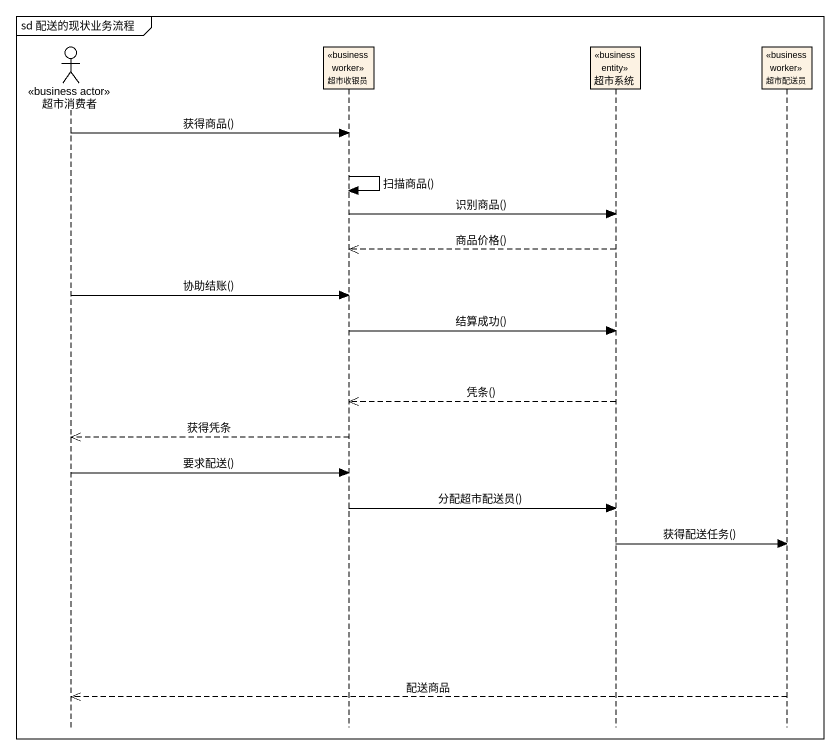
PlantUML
@startuml
mainframe sd 配送的现状业务流程
hide footbox
actor 超市消费者 <<business actor>>
participant 超市收银员 <<business worker>>
participant 超市系统 <<business entity>>
participant 超市配送员 <<business worker>>

超市消费者 -> 超市收银员 : 获得商品()
超市收银员 -> 超市收银员 : 扫描商品()
超市收银员 -> 超市系统 : 识别商品()
超市系统 -->> 超市收银员 : 商品价格()
超市消费者 -> 超市收银员 : 协助结账()
超市收银员 -> 超市系统 : 结算成功()
超市系统 -->> 超市收银员 : 凭条()
超市收银员 -->> 超市消费者 : 获得凭条
超市消费者 -> 超市收银员 : 要求配送()
超市收银员 -> 超市系统 : 分配超市配送员()
超市系统 -> 超市配送员 : 获得配送任务()
超市配送员 -->> 超市消费者 : 配送商品
@enduml
